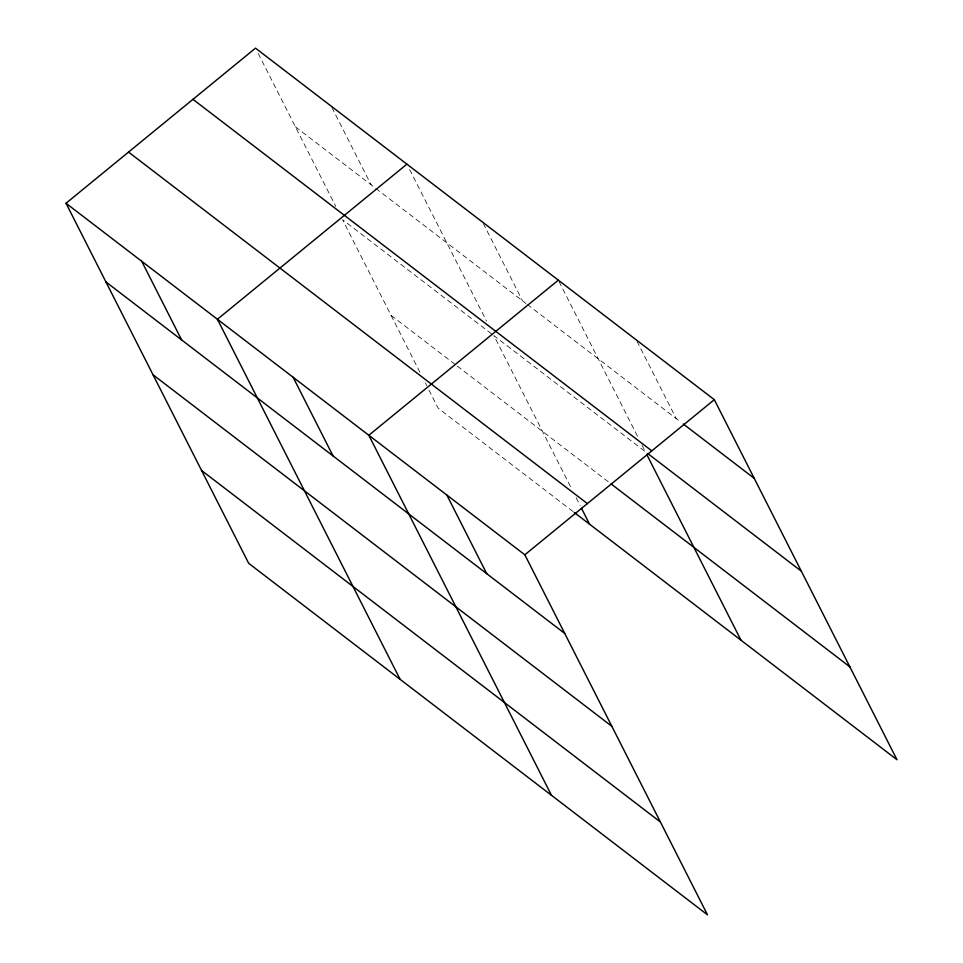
<?xml version="1.0" encoding="UTF-8"?>
<svg xmlns="http://www.w3.org/2000/svg" width="963" height="963" viewBox="0 0 963 963"><rect width="100%" height="100%" fill="white"/><g stroke="black" fill="none" stroke-linecap="round" stroke-linejoin="round"><path stroke-width="0.72" stroke-dasharray="4.82 3.61" d="M295.412 126.815L374.667 187.544M375.847 188.447L526.075 303.55M527.255 304.452L680.961 422.215M491.563 333.872L342.515 219.672L420.662 373.716M391.05 315.346L456.113 365.194M457.293 366.096L609.892 483.017M573.021 511.522L438.165 408.204L427.391 386.982M637 341.251L676.231 418.592M558.997 281.497L638.613 438.418M641.972 445.05L645.342 451.683L493.935 335.678L571.408 488.397M483.294 223.488L522.524 300.829M409.612 169.488L486.532 321.088M576.115 497.678L580.159 505.635M331.886 107.483L371.116 184.824M258.204 53.483L335.786 206.407M425.381 382.997L426.729 385.657"/><path stroke-width="1.44" d="M66.014 203.265L524.835 554.796L707.504 914.85L248.683 563.319L66.014 203.265L255.496 48.15L714.317 399.681L896.986 759.735L574.201 512.424M406.916 164.155L217.421 319.271L400.09 679.324M558.323 280.161L368.829 435.276L551.498 795.33M524.835 554.796L714.317 399.681M683.321 424.021L754.234 478.346M192.973 99.333L651.795 450.865M647.702 453.501L801.348 571.203M611.072 483.92L849.884 666.878M128.536 152.082L587.37 503.601M105.918 281.93L564.751 633.461M153.033 374.788L611.854 726.319M201.568 470.462L660.389 821.993M646.691 454.343L740.992 640.214M581.496 508.295L589.573 524.209M446.832 495.03L486.748 573.707M293.125 377.267L333.042 455.944M141.717 261.262L181.622 339.939"/></g></svg>
